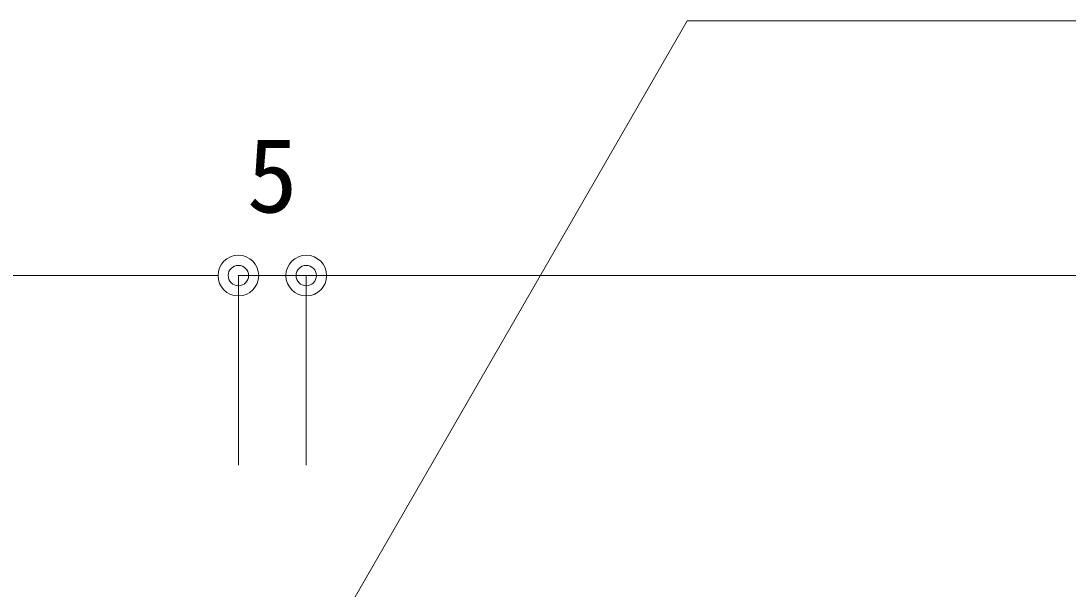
# Model space of a CAD drawing. Units: millimetres on the paper. Extents: x -420 to 420, y -297 to 297.
# Drawn here: x 270.9 to 296.61, y -15.68 to -1.72 of the extents above; entities that cross this region are included whole.
import ezdxf
from ezdxf.enums import TextEntityAlignment as Align

# ---------------------------------------------------------------- set-up
doc = ezdxf.new("R2010")
doc.units = ezdxf.units.MM
doc.header["$PDMODE"] = 32
doc.header["$PDSIZE"] = 0.5
for name, color, linetype, lineweight in [('0-0_0', 7, 'Continuous', 5), ('0-1_Defpoints', 7, 'Continuous', 18), ('0-7_0-A11-寸法_詳細', 5, 'Continuous', 18), ('0-B_A-B03-文字_書込_小', 7, 'Continuous', 18)]:
    doc.layers.add(name, color=color, linetype=linetype, lineweight=lineweight)
doc.styles.add('ＭＳ ゴシック', font='')
doc.styles.get('ＭＳ ゴシック').set_extended_font_data('MS Gothic')

# ---------------------------------------------------------------- blocks, each defined once
blk = doc.blocks.new('_Dot')
at = {"layer": '0-0_0'}
blk.add_line((-0.5, 0), (-1, 0), dxfattribs=at)
for radius in [0.5, 0.25]:
    blk.add_circle((0, 0), radius, dxfattribs=at)
blk = doc.blocks.new('D7')
at = {"layer": '0-1_Defpoints'}
blk.add_point((696.739, 289.026), dxfattribs=at)
at = {"layer": '0-7_0-A11-寸法_詳細'}
for p, q in [((649.406, 289.026), (695.739, 289.026)), ((696.739, 284.371), (696.739, 289.026))]:
    blk.add_line(p, q, dxfattribs=at)
blk.add_blockref('_Dot', (696.739, 289.026), dxfattribs=at)
blk = doc.blocks.new('D8')
at = {"layer": '0-1_Defpoints'}
for p in [(698.406, 289.026), (696.739, 280.371), (698.406, 280.371)]:
    blk.add_point(p, dxfattribs=at)
at = {"layer": '0-7_0-A11-寸法_詳細'}
for p, q in [((695.739, 289.026), (694.739, 289.026)), ((696.739, 284.371), (696.739, 289.026)), ((696.739, 289.026), (698.406, 289.026)), ((698.406, 284.371), (698.406, 289.026)), ((699.406, 289.026), (700.406, 289.026))]:
    blk.add_line(p, q, dxfattribs=at)
blk.add_blockref('_Dot', (696.739, 289.026), dxfattribs=at)
at = {"layer": '0-7_0-A11-寸法_詳細', "rotation": 180}
blk.add_blockref('_Dot', (698.406, 289.026), dxfattribs=at)
at = {"layer": '0-7_0-A11-寸法_詳細', "color": 7, "style": 'ＭＳ ゴシック'}
blk.add_text('5', height=1.833, dxfattribs=at).set_placement((696.948, 290.026), align=Align.BOTTOM_LEFT)

msp = doc.modelspace()

# ---------------------------------------------------------------- linework, layer by layer
at = {"layer": '0-7_0-A11-寸法_詳細'}
msp.add_lwpolyline([(277.906, -7.974), (322.906, -7.974), (316.975, -6.112)], dxfattribs=at)
at = {"layer": '0-B_A-B03-文字_書込_小'}
msp.add_lwpolyline([(277.506, -18.655), (287.255, -1.717), (328.758, -1.717)], dxfattribs=at)

# ---------------------------------------------------------------- block references
at = {"layer": '0-7_0-A11-寸法_詳細'}
for name in ['D7', 'D8']:
    msp.add_blockref(name, (-420.5, -297), dxfattribs=at)

doc.saveas('drawing.dxf')
